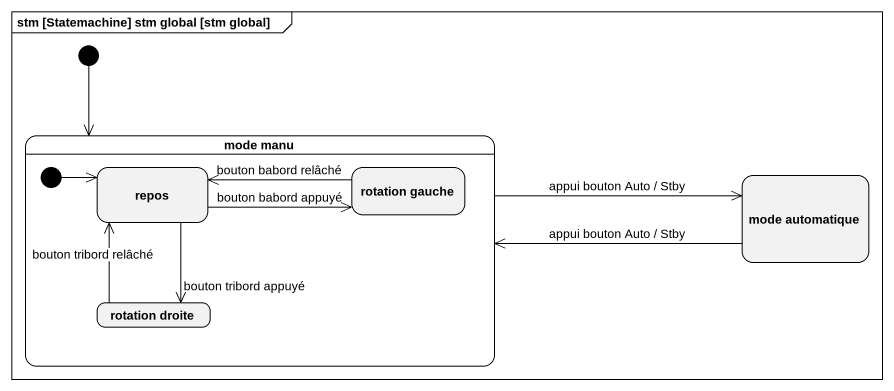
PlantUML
@startuml
mainframe stm [Statemachine] stm global [stm global]
hide empty description
state "mode manu" as mode_manu {
  state repos
  state "rotation gauche" as rotation_gauche
  state "rotation droite" as rotation_droite
  [*] -right-> repos
}
state "mode automatique" as mode_automatique
[*] --> mode_manu
mode_manu -right-> mode_automatique : appui bouton Auto / Stby
repos -right-> rotation_gauche : bouton babord appuyé
repos --> rotation_droite : bouton tribord appuyé
rotation_gauche -left-> repos : bouton babord relâché
mode_automatique -left-> mode_manu : appui bouton Auto / Stby
rotation_droite -up-> repos : bouton tribord relâché
@enduml
